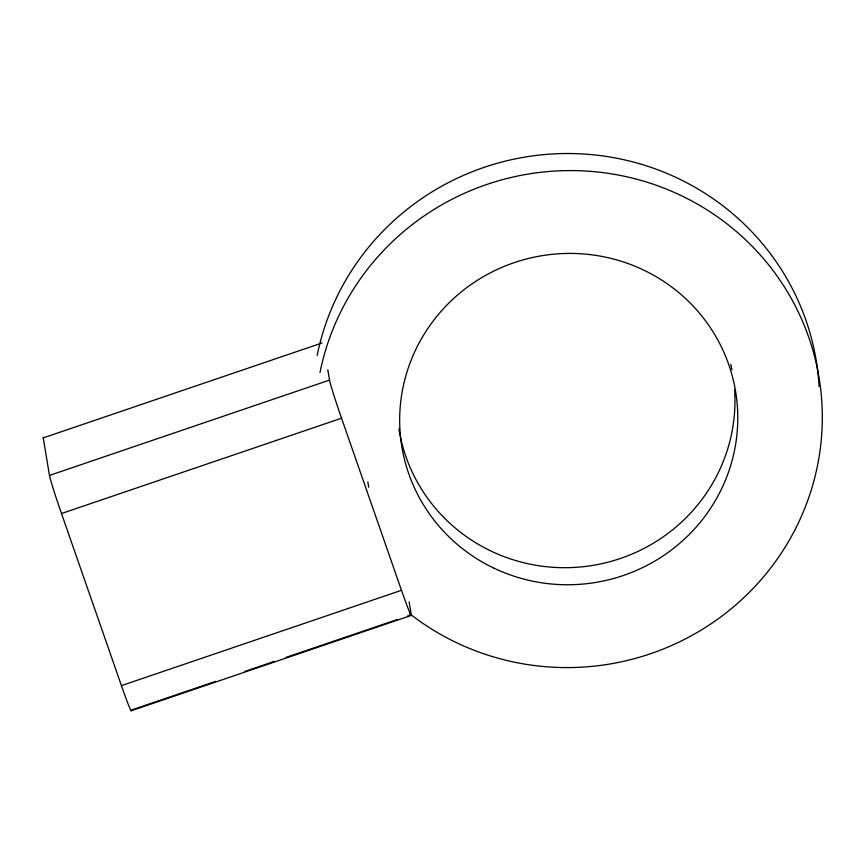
<?xml version="1.0" encoding="UTF-8"?>
<svg xmlns="http://www.w3.org/2000/svg" width="865" height="865" viewBox="0 0 865 865"><rect width="100%" height="100%" fill="white"/><g stroke="black" fill="none" stroke-linecap="round" stroke-linejoin="round"><path stroke-width="1.3" d="M215.601 681.382L131.21 710.111A33.832 1.157 71.2 0 1 121.435 685.642L61.491 513.54A33.832 1.157 71.2 0 1 49.467 475.426L43.25 437.885L322.018 342.983M49.467 475.426L329.522 380.081L327.803 369.733M61.491 513.54L341.545 418.206A33.832 1.157 71.2 0 1 329.522 380.081M121.435 685.642L401.49 590.308A33.832 1.157 71.2 0 0 411.253 614.766L407.415 616.075M245.011 671.37L274.432 661.347M285.937 657.432L397.186 619.556M131.123 710.814L411.178 615.469M341.545 418.206L401.49 590.308M409.113 601.824L411.253 614.766M367.82 481.935L368.695 487.19M319.974 372.523A253.726 248.363 -9.4 0 1 657.054 185.553A253.726 248.363 -9.4 0 1 789.269 540.247A253.726 248.363 -9.4 0 1 409.967 613.923M317.152 355.461A253.726 248.363 -9.4 0 1 583.583 154.013A253.726 248.363 -9.4 0 1 819.09 386.45M734.58 389.899A169.151 165.572 -9.4 0 1 584.675 566.543A169.151 165.572 -9.4 0 1 398.906 428.921M730.806 364.435A169.151 165.572 -9.4 0 1 731.941 369.766M43.25 437.885A33.832 1.157 71.2 0 1 43.326 437.193M494.099 568.24A169.151 165.572 -9.4 0 0 737.413 406.961A169.151 165.572 -9.4 0 0 474.669 282.066A169.151 165.572 -9.4 0 0 494.099 568.24"/></g></svg>
